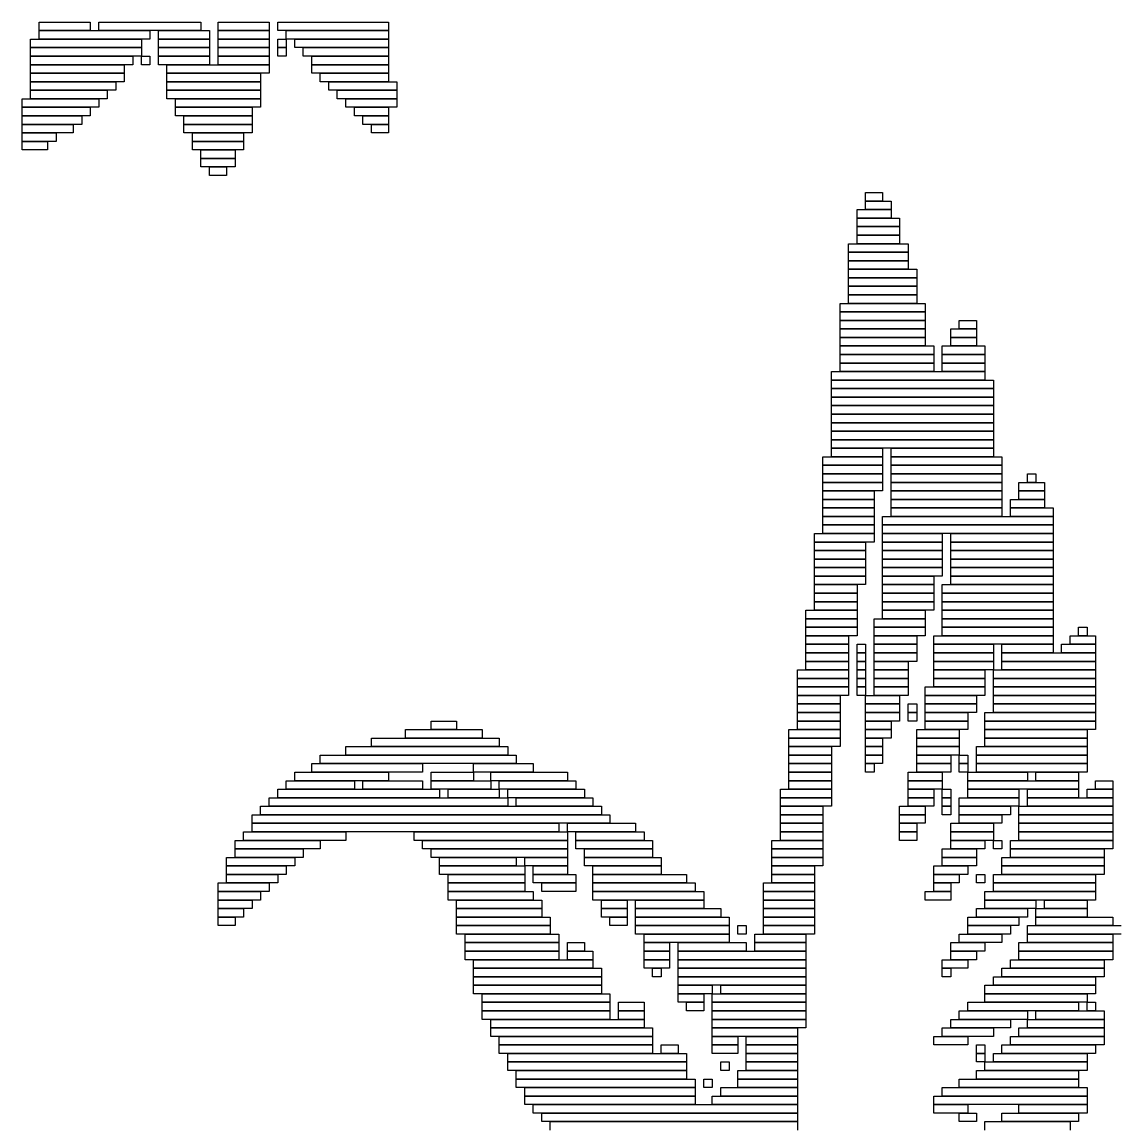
# Model space of a CAD drawing. Extents: x 398 to 627, y 422 to 622.
# Drawn here: x 398 to 526.5, y 492.5 to 622 of the extents above; entities that cross this region are included whole.
import ezdxf

# ---------------------------------------------------------------- set-up
doc = ezdxf.new("R2010")
doc.units = 0

msp = doc.modelspace()

# ---------------------------------------------------------------- linework, layer by layer
for p, q in [((400, 622), (406, 622)), ((400, 621), (400, 622)), ((406, 622), (406, 621)), ((407, 622), (419, 622)), ((407, 621), (407, 622)), ((419, 622), (419, 621)), ((421, 622), (427, 622)), ((421, 621), (421, 622)), ((427, 622), (427, 621)), ((428, 622), (441, 622)), ((428, 621), (428, 622)), ((441, 622), (441, 621)), ((406, 621), (400, 621)), ((400, 621), (413, 621)), ((400, 620), (400, 621)), ((419, 621), (407, 621)), ((413, 621), (413, 620)), ((414, 621), (420, 621)), ((414, 620), (414, 621)), ((420, 621), (420, 620)), ((427, 621), (421, 621)), ((421, 621), (427, 621)), ((421, 620), (421, 621)), ((427, 621), (427, 620)), ((441, 621), (428, 621)), ((429, 621), (441, 621)), ((429, 620), (429, 621)), ((441, 621), (441, 620)), ((399, 620), (412, 620)), ((399, 619), (399, 620)), ((413, 620), (400, 620)), ((412, 620), (412, 619)), ((420, 620), (414, 620)), ((414, 620), (420, 620)), ((414, 619), (414, 620)), ((420, 620), (420, 619)), ((427, 620), (421, 620)), ((421, 620), (427, 620)), ((421, 619), (421, 620)), ((427, 620), (427, 619)), ((428, 620), (429, 620)), ((428, 619), (428, 620)), ((441, 620), (429, 620)), ((429, 620), (429, 619)), ((430, 620), (441, 620)), ((430, 619), (430, 620)), ((441, 620), (441, 619)), ((412, 619), (399, 619)), ((399, 619), (412, 619)), ((399, 618), (399, 619)), ((412, 618), (399, 618)), ((399, 618), (411, 618)), ((399, 617), (399, 618)), ((411, 618), (411, 617)), ((412, 619), (412, 618)), ((412, 618), (413, 618)), ((412, 617), (412, 618)), ((413, 618), (413, 617)), ((420, 619), (414, 619)), ((414, 619), (420, 619)), ((414, 618), (414, 619)), ((420, 618), (414, 618)), ((414, 618), (420, 618)), ((414, 617), (414, 618)), ((420, 619), (420, 618)), ((420, 618), (420, 617)), ((427, 619), (421, 619)), ((421, 619), (427, 619)), ((421, 618), (421, 619)), ((427, 618), (421, 618)), ((421, 618), (427, 618)), ((421, 617), (421, 618)), ((427, 619), (427, 618)), ((427, 618), (427, 617)), ((429, 619), (428, 619)), ((428, 619), (429, 619)), ((428, 618), (428, 619)), ((429, 618), (428, 618)), ((429, 619), (429, 618)), ((441, 619), (430, 619)), ((431, 619), (441, 619)), ((431, 618), (431, 619)), ((441, 618), (431, 618)), ((432, 618), (441, 618)), ((432, 617), (432, 618)), ((441, 619), (441, 618)), ((441, 618), (441, 617)), ((411, 617), (399, 617)), ((399, 617), (410, 617)), ((399, 616), (399, 617)), ((410, 617), (410, 616)), ((413, 617), (412, 617)), ((420, 617), (414, 617)), ((415, 617), (427, 617)), ((415, 616), (415, 617)), ((427, 617), (421, 617)), ((427, 617), (427, 616)), ((441, 617), (432, 617)), ((432, 617), (441, 617)), ((432, 616), (432, 617)), ((441, 617), (441, 616)), ((410, 616), (399, 616)), ((399, 616), (410, 616)), ((399, 615), (399, 616)), ((410, 616), (410, 615)), ((427, 616), (415, 616)), ((415, 616), (426, 616)), ((415, 615), (415, 616)), ((426, 616), (426, 615)), ((441, 616), (432, 616)), ((433, 616), (441, 616)), ((433, 615), (433, 616)), ((441, 616), (441, 615)), ((410, 615), (399, 615)), ((399, 615), (409, 615)), ((399, 614), (399, 615)), ((409, 614), (399, 614)), ((399, 614), (408, 614)), ((399, 613), (399, 614)), ((408, 614), (408, 613)), ((409, 615), (409, 614)), ((426, 615), (415, 615)), ((415, 615), (426, 615)), ((415, 614), (415, 615)), ((426, 614), (415, 614)), ((415, 614), (426, 614)), ((415, 613), (415, 614)), ((426, 615), (426, 614)), ((426, 614), (426, 613)), ((441, 615), (433, 615)), ((434, 615), (442, 615)), ((434, 614), (434, 615)), ((442, 614), (434, 614)), ((435, 614), (442, 614)), ((435, 613), (435, 614)), ((442, 615), (442, 614)), ((442, 614), (442, 613)), ((398, 613), (407, 613)), ((398, 612), (398, 613)), ((408, 613), (399, 613)), ((407, 613), (407, 612)), ((426, 613), (415, 613)), ((416, 613), (426, 613)), ((416, 612), (416, 613)), ((426, 613), (426, 612)), ((442, 613), (435, 613)), ((436, 613), (442, 613)), ((436, 612), (436, 613)), ((442, 613), (442, 612)), ((407, 612), (398, 612)), ((398, 612), (406, 612)), ((398, 611), (398, 612)), ((406, 612), (406, 611)), ((426, 612), (416, 612)), ((416, 612), (425, 612)), ((416, 611), (416, 612)), ((425, 612), (425, 611)), ((442, 612), (436, 612)), ((437, 612), (441, 612)), ((437, 611), (437, 612)), ((441, 612), (441, 611)), ((406, 611), (398, 611)), ((398, 611), (405, 611)), ((398, 610), (398, 611)), ((405, 610), (398, 610)), ((398, 610), (404, 610)), ((398, 609), (398, 610)), ((404, 610), (404, 609)), ((405, 611), (405, 610)), ((425, 611), (416, 611)), ((417, 611), (425, 611)), ((417, 610), (417, 611)), ((425, 610), (417, 610)), ((417, 610), (425, 610)), ((417, 609), (417, 610)), ((425, 611), (425, 610)), ((425, 610), (425, 609)), ((441, 611), (437, 611)), ((438, 611), (441, 611)), ((438, 610), (438, 611)), ((441, 610), (438, 610)), ((439, 610), (441, 610)), ((439, 609), (439, 610)), ((441, 611), (441, 610)), ((441, 610), (441, 609)), ((404, 609), (398, 609)), ((398, 609), (402, 609)), ((398, 608), (398, 609)), ((402, 609), (402, 608)), ((425, 609), (417, 609)), ((418, 609), (424, 609)), ((418, 608), (418, 609)), ((424, 609), (424, 608)), ((441, 609), (439, 609)), ((402, 608), (398, 608)), ((398, 608), (401, 608)), ((398, 607), (398, 608)), ((401, 608), (401, 607)), ((424, 608), (418, 608)), ((418, 608), (424, 608)), ((418, 607), (418, 608)), ((424, 608), (424, 607)), ((401, 607), (398, 607)), ((424, 607), (418, 607)), ((419, 607), (423, 607)), ((419, 606), (419, 607)), ((423, 607), (423, 606)), ((423, 606), (419, 606)), ((419, 606), (423, 606)), ((419, 605), (419, 606)), ((423, 605), (419, 605)), ((420, 605), (422, 605)), ((420, 604), (420, 605)), ((422, 605), (422, 604)), ((423, 606), (423, 605)), ((422, 604), (420, 604)), ((497, 602), (499, 602)), ((497, 601), (497, 602)), ((499, 601), (497, 601)), ((497, 601), (500, 601)), ((497, 600), (497, 601)), ((499, 602), (499, 601)), ((500, 601), (500, 600)), ((496, 600), (500, 600)), ((496, 599), (496, 600)), ((500, 600), (497, 600)), ((500, 600), (500, 599)), ((500, 599), (496, 599)), ((496, 599), (501, 599)), ((496, 598), (496, 599)), ((501, 599), (501, 598)), ((501, 598), (496, 598)), ((496, 598), (501, 598)), ((496, 597), (496, 598)), ((501, 597), (496, 597)), ((496, 597), (501, 597)), ((496, 596), (496, 597)), ((501, 598), (501, 597)), ((501, 597), (501, 596)), ((495, 596), (502, 596)), ((495, 595), (495, 596)), ((501, 596), (496, 596)), ((502, 596), (502, 595)), ((502, 595), (495, 595)), ((495, 595), (502, 595)), ((495, 594), (495, 595)), ((502, 595), (502, 594)), ((502, 594), (495, 594)), ((495, 594), (502, 594)), ((495, 593), (495, 594)), ((502, 594), (502, 593)), ((502, 593), (495, 593)), ((495, 593), (503, 593)), ((495, 592), (495, 593)), ((503, 592), (495, 592)), ((495, 592), (503, 592)), ((495, 591), (495, 592)), ((503, 593), (503, 592)), ((503, 592), (503, 591)), ((503, 591), (495, 591)), ((495, 591), (503, 591)), ((495, 590), (495, 591)), ((503, 591), (503, 590)), ((503, 590), (495, 590)), ((495, 590), (503, 590)), ((495, 589), (495, 590)), ((503, 590), (503, 589)), ((494, 589), (504, 589)), ((494, 588), (494, 589)), ((504, 588), (494, 588)), ((494, 588), (504, 588)), ((494, 587), (494, 588)), ((503, 589), (495, 589)), ((504, 589), (504, 588)), ((504, 588), (504, 587)), ((504, 587), (494, 587)), ((494, 587), (504, 587)), ((494, 586), (494, 587)), ((504, 587), (504, 586)), ((508, 587), (510, 587)), ((508, 586), (508, 587)), ((510, 587), (510, 586)), ((504, 586), (494, 586)), ((494, 586), (504, 586)), ((494, 585), (494, 586)), ((504, 586), (504, 585)), ((507, 586), (510, 586)), ((507, 585), (507, 586)), ((510, 586), (508, 586)), ((510, 586), (510, 585)), ((504, 585), (494, 585)), ((494, 585), (504, 585)), ((494, 584), (494, 585)), ((504, 585), (504, 584)), ((510, 585), (507, 585)), ((507, 585), (510, 585)), ((507, 584), (507, 585)), ((510, 585), (510, 584)), ((504, 584), (494, 584)), ((494, 584), (505, 584)), ((494, 583), (494, 584)), ((505, 583), (494, 583)), ((494, 583), (505, 583)), ((494, 582), (494, 583)), ((505, 584), (505, 583)), ((505, 583), (505, 582)), ((506, 584), (511, 584)), ((506, 583), (506, 584)), ((511, 583), (506, 583)), ((506, 583), (511, 583)), ((506, 582), (506, 583)), ((510, 584), (507, 584)), ((511, 584), (511, 583)), ((511, 583), (511, 582)), ((505, 582), (494, 582)), ((494, 582), (505, 582)), ((494, 581), (494, 582)), ((505, 582), (505, 581)), ((511, 582), (506, 582)), ((506, 582), (511, 582)), ((506, 581), (506, 582)), ((511, 582), (511, 581)), ((493, 581), (511, 581)), ((493, 580), (493, 581)), ((505, 581), (494, 581)), ((511, 581), (506, 581)), ((511, 581), (511, 580)), ((511, 580), (493, 580)), ((493, 580), (512, 580)), ((493, 579), (493, 580)), ((512, 579), (493, 579)), ((493, 579), (512, 579)), ((493, 578), (493, 579)), ((512, 580), (512, 579)), ((512, 579), (512, 578)), ((512, 578), (493, 578)), ((493, 578), (512, 578)), ((493, 577), (493, 578)), ((512, 578), (512, 577)), ((512, 577), (493, 577)), ((493, 577), (512, 577)), ((493, 576), (493, 577)), ((512, 577), (512, 576)), ((512, 576), (493, 576)), ((493, 576), (512, 576)), ((493, 575), (493, 576)), ((512, 575), (493, 575)), ((493, 575), (512, 575)), ((493, 574), (493, 575)), ((512, 576), (512, 575)), ((512, 575), (512, 574)), ((512, 574), (493, 574)), ((493, 574), (512, 574)), ((493, 573), (493, 574)), ((512, 574), (512, 573)), ((512, 573), (493, 573)), ((493, 573), (512, 573)), ((493, 572), (493, 573)), ((512, 573), (512, 572)), ((512, 572), (493, 572)), ((493, 572), (499, 572)), ((493, 571), (493, 572)), ((499, 572), (499, 571)), ((500, 572), (512, 572)), ((500, 571), (500, 572)), ((512, 572), (512, 571)), ((492, 571), (499, 571)), ((492, 570), (492, 571)), ((499, 570), (492, 570)), ((492, 570), (499, 570)), ((492, 569), (492, 570)), ((499, 571), (493, 571)), ((499, 571), (499, 570)), ((499, 570), (499, 569)), ((512, 571), (500, 571)), ((500, 571), (513, 571)), ((500, 570), (500, 571)), ((513, 570), (500, 570)), ((500, 570), (513, 570)), ((500, 569), (500, 570)), ((513, 571), (513, 570)), ((513, 570), (513, 569)), ((499, 569), (492, 569)), ((492, 569), (499, 569)), ((492, 568), (492, 569)), ((499, 569), (499, 568)), ((513, 569), (500, 569)), ((500, 569), (513, 569)), ((500, 568), (500, 569)), ((513, 569), (513, 568)), ((516, 569), (517, 569)), ((516, 568), (516, 569)), ((517, 569), (517, 568)), ((499, 568), (492, 568)), ((492, 568), (499, 568)), ((492, 567), (492, 568)), ((499, 568), (499, 567)), ((513, 568), (500, 568)), ((500, 568), (513, 568)), ((500, 567), (500, 568)), ((513, 568), (513, 567)), ((515, 568), (518, 568)), ((515, 567), (515, 568)), ((517, 568), (516, 568)), ((518, 568), (518, 567)), ((499, 567), (492, 567)), ((492, 567), (498, 567)), ((492, 566), (492, 567)), ((498, 566), (492, 566)), ((492, 566), (498, 566)), ((492, 565), (492, 566)), ((498, 567), (498, 566)), ((498, 566), (498, 565)), ((513, 567), (500, 567)), ((500, 567), (513, 567)), ((500, 566), (500, 567)), ((513, 566), (500, 566)), ((500, 566), (513, 566)), ((500, 565), (500, 566)), ((513, 567), (513, 566)), ((513, 566), (513, 565)), ((514, 566), (518, 566)), ((514, 565), (514, 566)), ((518, 567), (515, 567)), ((515, 567), (518, 567)), ((515, 566), (515, 567)), ((518, 566), (515, 566)), ((518, 567), (518, 566)), ((518, 566), (518, 565)), ((498, 565), (492, 565)), ((492, 565), (498, 565)), ((492, 564), (492, 565)), ((498, 565), (498, 564)), ((513, 565), (500, 565)), ((500, 565), (513, 565)), ((500, 564), (500, 565)), ((513, 565), (513, 564)), ((518, 565), (514, 565)), ((514, 565), (519, 565)), ((514, 564), (514, 565)), ((519, 565), (519, 564)), ((498, 564), (492, 564)), ((492, 564), (498, 564)), ((492, 563), (492, 564)), ((498, 564), (498, 563)), ((499, 564), (519, 564)), ((499, 563), (499, 564)), ((513, 564), (500, 564)), ((519, 564), (514, 564)), ((519, 564), (519, 563)), ((498, 563), (492, 563)), ((492, 563), (498, 563)), ((492, 562), (492, 563)), ((498, 563), (498, 562)), ((519, 563), (499, 563)), ((499, 563), (519, 563)), ((499, 562), (499, 563)), ((519, 563), (519, 562)), ((491, 562), (498, 562)), ((491, 561), (491, 562)), ((498, 561), (491, 561)), ((491, 561), (497, 561)), ((491, 560), (491, 561)), ((498, 562), (492, 562)), ((497, 561), (497, 560)), ((498, 562), (498, 561)), ((519, 562), (499, 562)), ((499, 562), (506, 562)), ((499, 561), (499, 562)), ((506, 561), (499, 561)), ((499, 561), (506, 561)), ((499, 560), (499, 561)), ((506, 562), (506, 561)), ((506, 561), (506, 560)), ((507, 562), (519, 562)), ((507, 561), (507, 562)), ((519, 561), (507, 561)), ((507, 561), (519, 561)), ((507, 560), (507, 561)), ((519, 562), (519, 561)), ((519, 561), (519, 560)), ((497, 560), (491, 560)), ((491, 560), (497, 560)), ((491, 559), (491, 560)), ((497, 560), (497, 559)), ((506, 560), (499, 560)), ((499, 560), (506, 560)), ((499, 559), (499, 560)), ((506, 560), (506, 559)), ((519, 560), (507, 560)), ((507, 560), (519, 560)), ((507, 559), (507, 560)), ((519, 560), (519, 559)), ((497, 559), (491, 559)), ((491, 559), (497, 559)), ((491, 558), (491, 559)), ((497, 559), (497, 558)), ((506, 559), (499, 559)), ((499, 559), (506, 559)), ((499, 558), (499, 559)), ((506, 559), (506, 558)), ((519, 559), (507, 559)), ((507, 559), (519, 559)), ((507, 558), (507, 559)), ((519, 559), (519, 558)), ((497, 558), (491, 558)), ((491, 558), (497, 558)), ((491, 557), (491, 558)), ((497, 557), (491, 557)), ((491, 557), (497, 557)), ((491, 556), (491, 557)), ((497, 558), (497, 557)), ((497, 557), (497, 556)), ((506, 558), (499, 558)), ((499, 558), (506, 558)), ((499, 557), (499, 558)), ((506, 557), (499, 557)), ((499, 557), (505, 557)), ((499, 556), (499, 557)), ((505, 557), (505, 556)), ((506, 558), (506, 557)), ((519, 558), (507, 558)), ((507, 558), (519, 558)), ((507, 557), (507, 558)), ((519, 557), (507, 557)), ((507, 557), (519, 557)), ((507, 556), (507, 557)), ((519, 558), (519, 557)), ((519, 557), (519, 556)), ((497, 556), (491, 556)), ((491, 556), (496, 556)), ((491, 555), (491, 556)), ((496, 556), (496, 555)), ((505, 556), (499, 556)), ((499, 556), (505, 556)), ((499, 555), (499, 556)), ((505, 556), (505, 555)), ((506, 556), (519, 556)), ((506, 555), (506, 556)), ((519, 556), (507, 556)), ((519, 556), (519, 555)), ((496, 555), (491, 555)), ((491, 555), (496, 555)), ((491, 554), (491, 555)), ((496, 555), (496, 554)), ((505, 555), (499, 555)), ((499, 555), (505, 555)), ((499, 554), (499, 555)), ((505, 555), (505, 554)), ((519, 555), (506, 555)), ((506, 555), (519, 555)), ((506, 554), (506, 555)), ((519, 555), (519, 554)), ((490, 553), (496, 553)), ((490, 552), (490, 553)), ((496, 554), (491, 554)), ((491, 554), (496, 554)), ((491, 553), (491, 554)), ((496, 553), (491, 553)), ((496, 554), (496, 553)), ((496, 553), (496, 552)), ((505, 554), (499, 554)), ((499, 554), (505, 554)), ((499, 553), (499, 554)), ((505, 553), (499, 553)), ((499, 553), (504, 553)), ((499, 552), (499, 553)), ((504, 553), (504, 552)), ((505, 554), (505, 553)), ((519, 554), (506, 554)), ((506, 554), (519, 554)), ((506, 553), (506, 554)), ((519, 553), (506, 553)), ((506, 553), (519, 553)), ((506, 552), (506, 553)), ((519, 554), (519, 553)), ((519, 553), (519, 552)), ((496, 552), (490, 552)), ((490, 552), (496, 552)), ((490, 551), (490, 552)), ((496, 552), (496, 551)), ((498, 552), (504, 552)), ((498, 551), (498, 552)), ((504, 552), (499, 552)), ((504, 552), (504, 551)), ((519, 552), (506, 552)), ((506, 552), (519, 552)), ((506, 551), (506, 552)), ((519, 552), (519, 551)), ((496, 551), (490, 551)), ((490, 551), (496, 551)), ((490, 550), (490, 551)), ((496, 551), (496, 550)), ((504, 551), (498, 551)), ((498, 551), (504, 551)), ((498, 550), (498, 551)), ((504, 551), (504, 550)), ((519, 551), (506, 551)), ((506, 551), (519, 551)), ((506, 550), (506, 551)), ((519, 551), (519, 550)), ((522, 551), (523, 551)), ((522, 550), (522, 551)), ((523, 551), (523, 550)), ((496, 550), (490, 550)), ((490, 550), (495, 550)), ((490, 549), (490, 550)), ((495, 550), (495, 549)), ((504, 550), (498, 550)), ((498, 550), (503, 550)), ((498, 549), (498, 550)), ((503, 550), (503, 549)), ((505, 550), (519, 550)), ((505, 549), (505, 550)), ((519, 550), (506, 550)), ((519, 550), (519, 549)), ((521, 550), (524, 550)), ((521, 549), (521, 550)), ((523, 550), (522, 550)), ((524, 550), (524, 549)), ((495, 549), (490, 549)), ((490, 549), (495, 549)), ((490, 548), (490, 549)), ((495, 548), (490, 548)), ((490, 548), (495, 548)), ((490, 547), (490, 548)), ((495, 549), (495, 548)), ((495, 548), (495, 547)), ((496, 549), (497, 549)), ((496, 548), (496, 549)), ((497, 548), (496, 548)), ((496, 548), (497, 548)), ((496, 547), (496, 548)), ((497, 549), (497, 548)), ((497, 548), (497, 547)), ((503, 549), (498, 549)), ((498, 549), (503, 549)), ((498, 548), (498, 549)), ((503, 548), (498, 548)), ((498, 548), (503, 548)), ((498, 547), (498, 548)), ((503, 549), (503, 548)), ((503, 548), (503, 547)), ((519, 549), (505, 549)), ((505, 549), (512, 549)), ((505, 548), (505, 549)), ((512, 548), (505, 548)), ((505, 548), (512, 548)), ((505, 547), (505, 548)), ((512, 549), (512, 548)), ((512, 548), (512, 547)), ((513, 549), (519, 549)), ((513, 548), (513, 549)), ((519, 548), (513, 548)), ((513, 548), (524, 548)), ((513, 547), (513, 548)), ((519, 549), (519, 548)), ((520, 549), (524, 549)), ((520, 548), (520, 549)), ((524, 548), (520, 548)), ((524, 549), (521, 549)), ((524, 549), (524, 548)), ((524, 548), (524, 547)), ((495, 547), (490, 547)), ((490, 547), (495, 547)), ((490, 546), (490, 547)), ((495, 547), (495, 546)), ((497, 547), (496, 547)), ((496, 547), (497, 547)), ((496, 546), (496, 547)), ((497, 547), (497, 546)), ((503, 547), (498, 547)), ((498, 547), (502, 547)), ((498, 546), (498, 547)), ((502, 547), (502, 546)), ((512, 547), (505, 547)), ((505, 547), (512, 547)), ((505, 546), (505, 547)), ((512, 547), (512, 546)), ((524, 547), (513, 547)), ((513, 547), (524, 547)), ((513, 546), (513, 547)), ((524, 547), (524, 546)), ((489, 546), (495, 546)), ((489, 545), (489, 546)), ((495, 546), (490, 546)), ((495, 546), (495, 545)), ((497, 546), (496, 546)), ((496, 546), (497, 546)), ((496, 545), (496, 546)), ((497, 546), (497, 545)), ((502, 546), (498, 546)), ((498, 546), (502, 546)), ((498, 545), (498, 546)), ((502, 546), (502, 545)), ((512, 546), (505, 546)), ((505, 546), (511, 546)), ((505, 545), (505, 546)), ((511, 546), (511, 545)), ((512, 546), (524, 546)), ((512, 545), (512, 546)), ((524, 546), (513, 546)), ((524, 546), (524, 545)), ((495, 545), (489, 545)), ((489, 545), (495, 545)), ((489, 544), (489, 545)), ((495, 544), (489, 544)), ((489, 544), (495, 544)), ((489, 543), (489, 544)), ((495, 545), (495, 544)), ((495, 544), (495, 543)), ((497, 545), (496, 545)), ((496, 545), (497, 545)), ((496, 544), (496, 545)), ((497, 544), (496, 544)), ((496, 544), (497, 544)), ((496, 543), (496, 544)), ((497, 545), (497, 544)), ((497, 544), (497, 543)), ((502, 545), (498, 545)), ((498, 545), (502, 545)), ((498, 544), (498, 545)), ((502, 544), (498, 544)), ((498, 544), (502, 544)), ((498, 543), (498, 544)), ((502, 545), (502, 544)), ((502, 544), (502, 543)), ((504, 544), (511, 544)), ((504, 543), (504, 544)), ((511, 545), (505, 545)), ((505, 545), (511, 545)), ((505, 544), (505, 545)), ((511, 544), (505, 544)), ((511, 545), (511, 544)), ((511, 544), (511, 543)), ((524, 545), (512, 545)), ((512, 545), (524, 545)), ((512, 544), (512, 545)), ((524, 544), (512, 544)), ((512, 544), (524, 544)), ((512, 543), (512, 544)), ((524, 545), (524, 544)), ((524, 544), (524, 543)), ((495, 543), (489, 543)), ((489, 543), (494, 543)), ((489, 542), (489, 543)), ((494, 543), (494, 542)), ((497, 543), (496, 543)), ((497, 543), (501, 543)), ((497, 542), (497, 543)), ((502, 543), (498, 543)), ((501, 543), (501, 542)), ((511, 543), (504, 543)), ((504, 543), (510, 543)), ((504, 542), (504, 543)), ((510, 543), (510, 542)), ((524, 543), (512, 543)), ((512, 543), (524, 543)), ((512, 542), (512, 543)), ((524, 543), (524, 542)), ((494, 542), (489, 542)), ((489, 542), (494, 542)), ((489, 541), (489, 542)), ((494, 542), (494, 541)), ((501, 542), (497, 542)), ((497, 542), (501, 542)), ((497, 541), (497, 542)), ((501, 542), (501, 541)), ((502, 542), (503, 542)), ((502, 541), (502, 542)), ((503, 542), (503, 541)), ((510, 542), (504, 542)), ((504, 542), (510, 542)), ((504, 541), (504, 542)), ((510, 542), (510, 541)), ((524, 542), (512, 542)), ((512, 542), (524, 542)), ((512, 541), (512, 542)), ((524, 542), (524, 541)), ((494, 541), (489, 541)), ((489, 541), (494, 541)), ((489, 540), (489, 541)), ((494, 541), (494, 540)), ((501, 541), (497, 541)), ((497, 541), (501, 541)), ((497, 540), (497, 541)), ((501, 541), (501, 540)), ((503, 541), (502, 541)), ((502, 541), (503, 541)), ((502, 540), (502, 541)), ((503, 541), (503, 540)), ((510, 541), (504, 541)), ((504, 541), (509, 541)), ((504, 540), (504, 541)), ((509, 541), (509, 540)), ((511, 541), (524, 541)), ((511, 540), (511, 541)), ((524, 541), (512, 541)), ((524, 541), (524, 540)), ((443, 539), (452, 539)), ((443, 538), (443, 539)), ((446, 540), (449, 540)), ((446, 539), (446, 540)), ((449, 539), (446, 539)), ((449, 540), (449, 539)), ((452, 539), (452, 538)), ((488, 539), (494, 539)), ((488, 538), (488, 539)), ((494, 540), (489, 540)), ((489, 540), (494, 540)), ((489, 539), (489, 540)), ((494, 539), (489, 539)), ((494, 540), (494, 539)), ((494, 539), (494, 538)), ((501, 540), (497, 540)), ((497, 540), (500, 540)), ((497, 539), (497, 540)), ((500, 539), (497, 539)), ((497, 539), (500, 539)), ((497, 538), (497, 539)), ((500, 540), (500, 539)), ((500, 539), (500, 538)), ((503, 540), (502, 540)), ((503, 539), (508, 539)), ((503, 538), (503, 539)), ((509, 540), (504, 540)), ((504, 540), (509, 540)), ((504, 539), (504, 540)), ((509, 539), (504, 539)), ((508, 539), (508, 538)), ((509, 540), (509, 539)), ((524, 540), (511, 540)), ((511, 540), (524, 540)), ((511, 539), (511, 540)), ((524, 539), (511, 539)), ((511, 539), (523, 539)), ((511, 538), (511, 539)), ((523, 539), (523, 538)), ((524, 540), (524, 539)), ((439, 538), (454, 538)), ((439, 537), (439, 538)), ((452, 538), (443, 538)), ((454, 538), (454, 537)), ((494, 538), (488, 538)), ((488, 538), (494, 538)), ((488, 537), (488, 538)), ((494, 538), (494, 537)), ((500, 538), (497, 538)), ((497, 538), (499, 538)), ((497, 537), (497, 538)), ((499, 538), (499, 537)), ((508, 538), (503, 538)), ((503, 538), (508, 538)), ((503, 537), (503, 538)), ((508, 538), (508, 537)), ((523, 538), (511, 538)), ((511, 538), (523, 538)), ((511, 537), (511, 538)), ((523, 538), (523, 537)), ((436, 537), (455, 537)), ((436, 536), (436, 537)), ((454, 537), (439, 537)), ((455, 537), (455, 536)), ((494, 537), (488, 537)), ((488, 537), (493, 537)), ((488, 536), (488, 537)), ((493, 537), (493, 536)), ((499, 537), (497, 537)), ((497, 537), (499, 537)), ((497, 536), (497, 537)), ((499, 537), (499, 536)), ((508, 537), (503, 537)), ((503, 537), (508, 537)), ((503, 536), (503, 537)), ((508, 537), (508, 536)), ((510, 537), (523, 537)), ((510, 536), (510, 537)), ((523, 537), (511, 537)), ((523, 537), (523, 536)), ((432, 535), (445, 535)), ((432, 534), (432, 535)), ((433, 536), (456, 536)), ((433, 535), (433, 536)), ((456, 535), (433, 535)), ((455, 536), (436, 536)), ((445, 535), (445, 534)), ((451, 535), (458, 535)), ((451, 534), (451, 535)), ((456, 536), (456, 535)), ((458, 535), (458, 534)), ((493, 536), (488, 536)), ((488, 536), (493, 536)), ((488, 535), (488, 536)), ((493, 535), (488, 535)), ((488, 535), (493, 535)), ((488, 534), (488, 535)), ((493, 536), (493, 535)), ((493, 535), (493, 534)), ((499, 536), (497, 536)), ((497, 536), (499, 536)), ((497, 535), (497, 536)), ((499, 535), (497, 535)), ((497, 535), (498, 535)), ((497, 534), (497, 535)), ((498, 535), (498, 534)), ((499, 536), (499, 535)), ((508, 536), (503, 536)), ((503, 536), (507, 536)), ((503, 535), (503, 536)), ((507, 535), (503, 535)), ((503, 535), (507, 535)), ((503, 534), (503, 535)), ((507, 536), (507, 535)), ((507, 535), (507, 534)), ((508, 536), (509, 536)), ((508, 535), (508, 536)), ((509, 535), (508, 535)), ((508, 535), (509, 535)), ((508, 534), (508, 535)), ((509, 536), (509, 535)), ((509, 535), (509, 534)), ((523, 536), (510, 536)), ((510, 536), (523, 536)), ((510, 535), (510, 536)), ((523, 535), (510, 535)), ((510, 535), (523, 535)), ((510, 534), (510, 535)), ((523, 536), (523, 535)), ((523, 535), (523, 534)), ((430, 534), (441, 534)), ((430, 533), (430, 534)), ((445, 534), (432, 534)), ((441, 534), (441, 533)), ((446, 534), (451, 534)), ((446, 533), (446, 534)), ((458, 534), (451, 534)), ((451, 534), (451, 533)), ((453, 534), (462, 534)), ((453, 533), (453, 534)), ((462, 534), (462, 533)), ((493, 534), (488, 534)), ((488, 534), (493, 534)), ((488, 533), (488, 534)), ((493, 534), (493, 533)), ((498, 534), (497, 534)), ((502, 534), (506, 534)), ((502, 533), (502, 534)), ((507, 534), (503, 534)), ((506, 534), (506, 533)), ((509, 534), (508, 534)), ((509, 534), (516, 534)), ((509, 533), (509, 534)), ((523, 534), (510, 534)), ((516, 534), (516, 533)), ((517, 534), (522, 534)), ((517, 533), (517, 534)), ((522, 534), (522, 533)), ((429, 533), (437, 533)), ((429, 532), (429, 533)), ((441, 533), (430, 533)), ((437, 533), (437, 532)), ((438, 533), (445, 533)), ((438, 532), (438, 533)), ((445, 533), (445, 532)), ((451, 533), (446, 533)), ((446, 533), (453, 533)), ((446, 532), (446, 533)), ((462, 533), (453, 533)), ((453, 533), (453, 532)), ((454, 533), (463, 533)), ((454, 532), (454, 533)), ((463, 533), (463, 532)), ((493, 533), (488, 533)), ((488, 533), (493, 533)), ((488, 532), (488, 533)), ((493, 533), (493, 532)), ((506, 533), (502, 533)), ((502, 533), (506, 533)), ((502, 532), (502, 533)), ((506, 533), (506, 532)), ((516, 533), (509, 533)), ((509, 533), (522, 533)), ((509, 532), (509, 533)), ((522, 533), (517, 533)), ((522, 533), (522, 532)), ((524, 533), (526, 533)), ((524, 532), (524, 533)), ((526, 533), (526, 532)), ((427, 531), (455, 531)), ((427, 530), (427, 531)), ((428, 532), (447, 532)), ((428, 531), (428, 532)), ((447, 531), (428, 531)), ((437, 532), (429, 532)), ((445, 532), (438, 532)), ((453, 532), (446, 532)), ((447, 532), (447, 531)), ((448, 532), (454, 532)), ((448, 531), (448, 532)), ((454, 531), (448, 531)), ((463, 532), (454, 532)), ((454, 532), (454, 531)), ((455, 532), (464, 532)), ((455, 531), (455, 532)), ((464, 531), (455, 531)), ((455, 531), (455, 530)), ((456, 531), (465, 531)), ((456, 530), (456, 531)), ((464, 532), (464, 531)), ((465, 531), (465, 530)), ((487, 532), (493, 532)), ((487, 531), (487, 532)), ((493, 531), (487, 531)), ((487, 531), (493, 531)), ((487, 530), (487, 531)), ((493, 532), (488, 532)), ((493, 532), (493, 531)), ((493, 531), (493, 530)), ((506, 532), (502, 532)), ((502, 532), (505, 532)), ((502, 531), (502, 532)), ((505, 531), (502, 531)), ((502, 531), (505, 531)), ((502, 530), (502, 531)), ((505, 532), (505, 531)), ((505, 531), (505, 530)), ((506, 532), (507, 532)), ((506, 531), (506, 532)), ((507, 531), (506, 531)), ((506, 531), (507, 531)), ((506, 530), (506, 531)), ((507, 532), (507, 531)), ((507, 531), (507, 530)), ((508, 531), (515, 531)), ((508, 530), (508, 531)), ((522, 532), (509, 532)), ((509, 532), (515, 532)), ((509, 531), (509, 532)), ((515, 531), (509, 531)), ((515, 532), (515, 531)), ((515, 531), (515, 530)), ((516, 532), (522, 532)), ((516, 531), (516, 532)), ((522, 531), (516, 531)), ((516, 531), (526, 531)), ((516, 530), (516, 531)), ((522, 532), (522, 531)), ((523, 532), (526, 532)), ((523, 531), (523, 532)), ((526, 531), (523, 531)), ((526, 532), (524, 532)), ((526, 532), (526, 531)), ((526, 531), (526, 530)), ((426, 530), (466, 530)), ((426, 529), (426, 530)), ((455, 530), (427, 530)), ((465, 530), (456, 530)), ((466, 530), (466, 529)), ((493, 530), (487, 530)), ((487, 530), (492, 530)), ((487, 529), (487, 530)), ((492, 530), (492, 529)), ((501, 530), (504, 530)), ((501, 529), (501, 530)), ((505, 530), (502, 530)), ((504, 530), (504, 529)), ((507, 530), (506, 530)), ((506, 530), (507, 530)), ((506, 529), (506, 530)), ((507, 530), (507, 529)), ((515, 530), (508, 530)), ((508, 530), (514, 530)), ((508, 529), (508, 530)), ((514, 530), (514, 529)), ((515, 530), (526, 530)), ((515, 529), (515, 530)), ((526, 530), (516, 530)), ((526, 530), (526, 529)), ((425, 529), (467, 529)), ((425, 528), (425, 529)), ((466, 529), (426, 529)), ((467, 529), (467, 528)), ((492, 529), (487, 529)), ((487, 529), (492, 529)), ((487, 528), (487, 529)), ((492, 529), (492, 528)), ((504, 529), (501, 529)), ((501, 529), (504, 529)), ((501, 528), (501, 529)), ((504, 529), (504, 528)), ((507, 529), (506, 529)), ((514, 529), (508, 529)), ((508, 529), (513, 529)), ((508, 528), (508, 529)), ((513, 529), (513, 528)), ((526, 529), (515, 529)), ((515, 529), (526, 529)), ((515, 528), (515, 529)), ((526, 529), (526, 528)), ((467, 528), (425, 528)), ((425, 528), (461, 528)), ((425, 527), (425, 528)), ((461, 528), (461, 527)), ((462, 528), (470, 528)), ((462, 527), (462, 528)), ((470, 528), (470, 527)), ((492, 528), (487, 528)), ((487, 528), (492, 528)), ((487, 527), (487, 528)), ((492, 528), (492, 527)), ((504, 528), (501, 528)), ((501, 528), (503, 528)), ((501, 527), (501, 528)), ((503, 528), (503, 527)), ((507, 528), (512, 528)), ((507, 527), (507, 528)), ((513, 528), (508, 528)), ((512, 528), (512, 527)), ((526, 528), (515, 528)), ((515, 528), (526, 528)), ((515, 527), (515, 528)), ((526, 528), (526, 527)), ((423, 526), (433, 526)), ((423, 525), (423, 526)), ((424, 527), (436, 527)), ((424, 526), (424, 527)), ((436, 526), (424, 526)), ((461, 527), (425, 527)), ((433, 526), (433, 525)), ((436, 527), (436, 526)), ((444, 527), (462, 527)), ((444, 526), (444, 527)), ((462, 526), (444, 526)), ((445, 526), (462, 526)), ((445, 525), (445, 526)), ((470, 527), (462, 527)), ((462, 527), (462, 526)), ((462, 526), (462, 525)), ((463, 527), (471, 527)), ((463, 526), (463, 527)), ((471, 526), (463, 526)), ((463, 526), (472, 526)), ((463, 525), (463, 526)), ((471, 527), (471, 526)), ((472, 526), (472, 525)), ((486, 526), (492, 526)), ((486, 525), (486, 526)), ((492, 527), (487, 527)), ((487, 527), (492, 527)), ((487, 526), (487, 527)), ((492, 526), (487, 526)), ((492, 527), (492, 526)), ((492, 526), (492, 525)), ((503, 527), (501, 527)), ((501, 527), (503, 527)), ((501, 526), (501, 527)), ((503, 526), (501, 526)), ((503, 527), (503, 526)), ((512, 527), (507, 527)), ((507, 527), (512, 527)), ((507, 526), (507, 527)), ((512, 526), (507, 526)), ((507, 526), (511, 526)), ((507, 525), (507, 526)), ((511, 526), (511, 525)), ((512, 527), (512, 526)), ((512, 526), (513, 526)), ((512, 525), (512, 526)), ((513, 526), (513, 525)), ((514, 526), (526, 526)), ((514, 525), (514, 526)), ((526, 527), (515, 527)), ((515, 527), (526, 527)), ((515, 526), (515, 527)), ((526, 526), (515, 526)), ((526, 527), (526, 526)), ((526, 526), (526, 525)), ((433, 525), (423, 525)), ((423, 525), (431, 525)), ((423, 524), (423, 525)), ((431, 525), (431, 524)), ((462, 525), (445, 525)), ((446, 525), (462, 525)), ((446, 524), (446, 525)), ((462, 525), (462, 524)), ((472, 525), (463, 525)), ((464, 525), (472, 525)), ((464, 524), (464, 525)), ((472, 525), (472, 524)), ((492, 525), (486, 525)), ((486, 525), (492, 525)), ((486, 524), (486, 525)), ((492, 525), (492, 524)), ((506, 525), (510, 525)), ((506, 524), (506, 525)), ((511, 525), (507, 525)), ((510, 525), (510, 524)), ((513, 525), (512, 525)), ((526, 525), (514, 525)), ((514, 525), (525, 525)), ((514, 524), (514, 525)), ((525, 525), (525, 524)), ((422, 524), (430, 524)), ((422, 523), (422, 524)), ((431, 524), (423, 524)), ((430, 524), (430, 523)), ((462, 524), (446, 524)), ((447, 524), (456, 524)), ((447, 523), (447, 524)), ((456, 524), (456, 523)), ((457, 524), (462, 524)), ((457, 523), (457, 524)), ((462, 524), (462, 523)), ((472, 524), (464, 524)), ((464, 524), (473, 524)), ((464, 523), (464, 524)), ((473, 524), (473, 523)), ((492, 524), (486, 524)), ((486, 524), (492, 524)), ((486, 523), (486, 524)), ((492, 524), (492, 523)), ((510, 524), (506, 524)), ((506, 524), (510, 524)), ((506, 523), (506, 524)), ((510, 524), (510, 523)), ((513, 524), (525, 524)), ((513, 523), (513, 524)), ((525, 524), (514, 524)), ((525, 524), (525, 523)), ((430, 523), (422, 523)), ((422, 523), (429, 523)), ((422, 522), (422, 523)), ((429, 522), (422, 522)), ((422, 522), (428, 522)), ((422, 521), (422, 522)), ((428, 522), (428, 521)), ((429, 523), (429, 522)), ((456, 523), (447, 523)), ((447, 523), (457, 523)), ((447, 522), (447, 523)), ((457, 522), (447, 522)), ((448, 522), (457, 522)), ((448, 521), (448, 522)), ((462, 523), (457, 523)), ((457, 523), (457, 522)), ((457, 522), (457, 521)), ((458, 523), (462, 523)), ((458, 522), (458, 523)), ((462, 522), (458, 522)), ((458, 522), (463, 522)), ((458, 521), (458, 522)), ((462, 523), (462, 522)), ((463, 522), (463, 521)), ((473, 523), (464, 523)), ((465, 523), (473, 523)), ((465, 522), (465, 523)), ((473, 522), (465, 522)), ((465, 522), (476, 522)), ((465, 521), (465, 522)), ((473, 523), (473, 522)), ((476, 522), (476, 521)), ((492, 523), (486, 523)), ((486, 523), (491, 523)), ((486, 522), (486, 523)), ((491, 522), (486, 522)), ((486, 522), (491, 522)), ((486, 521), (486, 522)), ((491, 523), (491, 522)), ((491, 522), (491, 521)), ((505, 523), (509, 523)), ((505, 522), (505, 523)), ((509, 522), (505, 522)), ((505, 522), (508, 522)), ((505, 521), (505, 522)), ((510, 523), (506, 523)), ((508, 522), (508, 521)), ((509, 523), (509, 522)), ((510, 522), (511, 522)), ((510, 521), (510, 522)), ((511, 522), (511, 521)), ((512, 522), (524, 522)), ((512, 521), (512, 522)), ((525, 523), (513, 523)), ((513, 523), (525, 523)), ((513, 522), (513, 523)), ((525, 522), (513, 522)), ((524, 522), (524, 521)), ((525, 523), (525, 522)), ((421, 521), (427, 521)), ((421, 520), (421, 521)), ((428, 521), (422, 521)), ((427, 521), (427, 520)), ((457, 521), (448, 521)), ((448, 521), (457, 521)), ((448, 520), (448, 521)), ((457, 521), (457, 520)), ((463, 521), (458, 521)), ((459, 521), (463, 521)), ((459, 520), (459, 521)), ((463, 521), (463, 520)), ((476, 521), (465, 521)), ((465, 521), (477, 521)), ((465, 520), (465, 521)), ((477, 521), (477, 520)), ((485, 521), (491, 521)), ((485, 520), (485, 521)), ((491, 521), (486, 521)), ((491, 521), (491, 520)), ((508, 521), (505, 521)), ((505, 521), (507, 521)), ((505, 520), (505, 521)), ((507, 521), (507, 520)), ((511, 521), (510, 521)), ((524, 521), (512, 521)), ((512, 521), (524, 521)), ((512, 520), (512, 521)), ((524, 521), (524, 520)), ((427, 520), (421, 520)), ((421, 520), (426, 520)), ((421, 519), (421, 520)), ((426, 520), (426, 519)), ((457, 520), (448, 520)), ((448, 520), (458, 520)), ((448, 519), (448, 520)), ((458, 520), (458, 519)), ((463, 520), (459, 520)), ((477, 520), (465, 520)), ((465, 520), (478, 520)), ((465, 519), (465, 520)), ((478, 520), (478, 519)), ((491, 520), (485, 520)), ((485, 520), (491, 520)), ((485, 519), (485, 520)), ((491, 520), (491, 519)), ((504, 520), (507, 520)), ((504, 519), (504, 520)), ((507, 520), (505, 520)), ((507, 520), (507, 519)), ((511, 520), (524, 520)), ((511, 519), (511, 520)), ((524, 520), (512, 520)), ((524, 520), (524, 519)), ((426, 519), (421, 519)), ((421, 519), (425, 519)), ((421, 518), (421, 519)), ((425, 518), (421, 518)), ((421, 518), (424, 518)), ((421, 517), (421, 518)), ((424, 518), (424, 517)), ((425, 519), (425, 518)), ((458, 519), (448, 519)), ((449, 519), (459, 519)), ((449, 518), (449, 519)), ((459, 518), (449, 518)), ((449, 518), (459, 518)), ((449, 517), (449, 518)), ((459, 519), (459, 518)), ((459, 518), (459, 517)), ((478, 519), (465, 519)), ((466, 519), (469, 519)), ((466, 518), (466, 519)), ((469, 518), (466, 518)), ((466, 518), (469, 518)), ((466, 517), (466, 518)), ((469, 519), (469, 518)), ((469, 518), (469, 517)), ((470, 519), (478, 519)), ((470, 518), (470, 519)), ((478, 518), (470, 518)), ((470, 518), (480, 518)), ((470, 517), (470, 518)), ((478, 519), (478, 518)), ((480, 518), (480, 517)), ((491, 519), (485, 519)), ((485, 519), (491, 519)), ((485, 518), (485, 519)), ((491, 518), (485, 518)), ((485, 518), (491, 518)), ((485, 517), (485, 518)), ((491, 519), (491, 518)), ((491, 518), (491, 517)), ((507, 519), (504, 519)), ((510, 518), (516, 518)), ((510, 517), (510, 518)), ((524, 519), (511, 519)), ((511, 519), (517, 519)), ((511, 518), (511, 519)), ((517, 518), (511, 518)), ((516, 518), (516, 517)), ((517, 519), (517, 518)), ((517, 518), (523, 518)), ((517, 517), (517, 518)), ((518, 519), (523, 519)), ((518, 518), (518, 519)), ((523, 518), (518, 518)), ((523, 519), (523, 518)), ((523, 518), (523, 517)), ((424, 517), (421, 517)), ((421, 517), (423, 517)), ((421, 516), (421, 517)), ((423, 517), (423, 516)), ((459, 517), (449, 517)), ((449, 517), (460, 517)), ((449, 516), (449, 517)), ((460, 517), (460, 516)), ((469, 517), (466, 517)), ((467, 517), (469, 517)), ((467, 516), (467, 517)), ((469, 517), (469, 516)), ((480, 517), (470, 517)), ((470, 517), (481, 517)), ((470, 516), (470, 517)), ((481, 517), (481, 516)), ((491, 517), (485, 517)), ((485, 517), (491, 517)), ((485, 516), (485, 517)), ((491, 517), (491, 516)), ((509, 517), (515, 517)), ((509, 516), (509, 517)), ((516, 517), (510, 517)), ((515, 517), (515, 516)), ((523, 517), (517, 517)), ((517, 517), (526, 517)), ((517, 516), (517, 517)), ((526, 517), (526, 516)), ((423, 516), (421, 516)), ((460, 516), (449, 516)), ((449, 516), (460, 516)), ((449, 515), (449, 516)), ((460, 516), (460, 515)), ((469, 516), (467, 516)), ((481, 516), (470, 516)), ((470, 516), (481, 516)), ((470, 515), (470, 516)), ((481, 516), (481, 515)), ((482, 516), (483, 516)), ((482, 515), (482, 516)), ((483, 516), (483, 515)), ((491, 516), (485, 516)), ((485, 516), (491, 516)), ((485, 515), (485, 516)), ((491, 516), (491, 515)), ((515, 516), (509, 516)), ((509, 516), (514, 516)), ((509, 515), (509, 516)), ((514, 516), (514, 515)), ((516, 516), (527, 516)), ((516, 515), (516, 516)), ((526, 516), (517, 516)), ((460, 515), (449, 515)), ((450, 515), (461, 515)), ((450, 514), (450, 515)), ((461, 515), (461, 514)), ((481, 515), (470, 515)), ((471, 515), (481, 515)), ((471, 514), (471, 515)), ((481, 515), (481, 514)), ((483, 515), (482, 515)), ((484, 515), (490, 515)), ((484, 514), (484, 515)), ((491, 515), (485, 515)), ((490, 515), (490, 514)), ((508, 515), (513, 515)), ((508, 514), (508, 515)), ((514, 515), (509, 515)), ((513, 515), (513, 514)), ((527, 515), (516, 515)), ((516, 515), (526, 515)), ((516, 514), (516, 515)), ((526, 515), (526, 514)), ((461, 514), (450, 514)), ((450, 514), (461, 514)), ((450, 513), (450, 514)), ((461, 513), (450, 513)), ((450, 513), (461, 513)), ((450, 512), (450, 513)), ((461, 514), (461, 513)), ((461, 513), (461, 512)), ((462, 514), (464, 514)), ((462, 513), (462, 514)), ((464, 513), (462, 513)), ((462, 513), (465, 513)), ((462, 512), (462, 513)), ((464, 514), (464, 513)), ((465, 513), (465, 512)), ((481, 514), (471, 514)), ((471, 514), (474, 514)), ((471, 513), (471, 514)), ((474, 513), (471, 513)), ((471, 513), (474, 513)), ((471, 512), (471, 513)), ((474, 514), (474, 513)), ((474, 513), (474, 512)), ((475, 514), (483, 514)), ((475, 513), (475, 514)), ((483, 513), (475, 513)), ((475, 513), (490, 513)), ((475, 512), (475, 513)), ((483, 514), (483, 513)), ((490, 514), (484, 514)), ((484, 514), (490, 514)), ((484, 513), (484, 514)), ((490, 513), (484, 513)), ((490, 514), (490, 513)), ((490, 513), (490, 512)), ((507, 514), (511, 514)), ((507, 513), (507, 514)), ((511, 513), (507, 513)), ((507, 513), (510, 513)), ((507, 512), (507, 513)), ((513, 514), (508, 514)), ((510, 513), (510, 512)), ((511, 514), (511, 513)), ((515, 514), (526, 514)), ((515, 513), (515, 514)), ((526, 513), (515, 513)), ((515, 513), (526, 513)), ((515, 512), (515, 513)), ((526, 514), (516, 514)), ((526, 514), (526, 513)), ((526, 513), (526, 512)), ((461, 512), (450, 512)), ((451, 512), (465, 512)), ((451, 511), (451, 512)), ((465, 512), (462, 512)), ((465, 512), (465, 511)), ((474, 512), (471, 512)), ((471, 512), (474, 512)), ((471, 511), (471, 512)), ((474, 512), (474, 511)), ((490, 512), (475, 512)), ((475, 512), (490, 512)), ((475, 511), (475, 512)), ((490, 512), (490, 511)), ((506, 512), (509, 512)), ((506, 511), (506, 512)), ((510, 512), (507, 512)), ((509, 512), (509, 511)), ((514, 512), (525, 512)), ((514, 511), (514, 512)), ((526, 512), (515, 512)), ((525, 512), (525, 511)), ((465, 511), (451, 511)), ((451, 511), (466, 511)), ((451, 510), (451, 511)), ((466, 511), (466, 510)), ((474, 511), (471, 511)), ((472, 511), (473, 511)), ((472, 510), (472, 511)), ((473, 511), (473, 510)), ((490, 511), (475, 511)), ((475, 511), (490, 511)), ((475, 510), (475, 511)), ((490, 511), (490, 510)), ((509, 511), (506, 511)), ((506, 511), (507, 511)), ((506, 510), (506, 511)), ((507, 511), (507, 510)), ((513, 511), (525, 511)), ((513, 510), (513, 511)), ((525, 511), (514, 511)), ((525, 511), (525, 510)), ((466, 510), (451, 510)), ((451, 510), (466, 510)), ((451, 509), (451, 510)), ((466, 509), (451, 509)), ((451, 509), (466, 509)), ((451, 508), (451, 509)), ((466, 510), (466, 509)), ((466, 509), (466, 508)), ((473, 510), (472, 510)), ((490, 510), (475, 510)), ((475, 510), (490, 510)), ((475, 509), (475, 510)), ((490, 509), (475, 509)), ((475, 509), (479, 509)), ((475, 508), (475, 509)), ((479, 509), (479, 508)), ((480, 509), (490, 509)), ((480, 508), (480, 509)), ((490, 510), (490, 509)), ((490, 509), (490, 508)), ((507, 510), (506, 510)), ((511, 509), (524, 509)), ((511, 508), (511, 509)), ((512, 510), (524, 510)), ((512, 509), (512, 510)), ((524, 509), (512, 509)), ((525, 510), (513, 510)), ((524, 510), (524, 509)), ((524, 509), (524, 508)), ((466, 508), (451, 508)), ((452, 508), (467, 508)), ((452, 507), (452, 508)), ((467, 508), (467, 507)), ((479, 508), (475, 508)), ((475, 508), (478, 508)), ((475, 507), (475, 508)), ((478, 508), (478, 507)), ((479, 508), (490, 508)), ((479, 507), (479, 508)), ((490, 508), (480, 508)), ((490, 508), (490, 507)), ((524, 508), (511, 508)), ((511, 508), (523, 508)), ((511, 507), (511, 508)), ((523, 508), (523, 507)), ((467, 507), (452, 507)), ((452, 507), (467, 507)), ((452, 506), (452, 507)), ((467, 507), (467, 506)), ((468, 507), (471, 507)), ((468, 506), (468, 507)), ((471, 507), (471, 506)), ((478, 507), (475, 507)), ((476, 507), (478, 507)), ((476, 506), (476, 507)), ((478, 507), (478, 506)), ((490, 507), (479, 507)), ((479, 507), (490, 507)), ((479, 506), (479, 507)), ((490, 507), (490, 506)), ((509, 507), (522, 507)), ((509, 506), (509, 507)), ((523, 507), (511, 507)), ((522, 507), (522, 506)), ((523, 507), (524, 507)), ((523, 506), (523, 507)), ((524, 507), (524, 506)), ((467, 506), (452, 506)), ((452, 506), (467, 506)), ((452, 505), (452, 506)), ((467, 506), (467, 505)), ((471, 506), (468, 506)), ((468, 506), (471, 506)), ((468, 505), (468, 506)), ((471, 506), (471, 505)), ((478, 506), (476, 506)), ((490, 506), (479, 506)), ((479, 506), (490, 506)), ((479, 505), (479, 506)), ((490, 506), (490, 505)), ((508, 506), (516, 506)), ((508, 505), (508, 506)), ((522, 506), (509, 506)), ((516, 506), (516, 505)), ((517, 506), (525, 506)), ((517, 505), (517, 506)), ((524, 506), (523, 506)), ((525, 506), (525, 505)), ((467, 505), (452, 505)), ((453, 505), (471, 505)), ((453, 504), (453, 505)), ((471, 504), (453, 504)), ((453, 504), (472, 504)), ((453, 503), (453, 504)), ((471, 505), (468, 505)), ((471, 505), (471, 504)), ((472, 504), (472, 503)), ((490, 505), (479, 505)), ((479, 505), (490, 505)), ((479, 504), (479, 505)), ((490, 504), (479, 504)), ((479, 504), (489, 504)), ((479, 503), (479, 504)), ((489, 504), (489, 503)), ((490, 505), (490, 504)), ((506, 504), (512, 504)), ((506, 503), (506, 504)), ((507, 505), (514, 505)), ((507, 504), (507, 505)), ((514, 504), (507, 504)), ((516, 505), (508, 505)), ((512, 504), (512, 503)), ((514, 505), (514, 504)), ((515, 504), (525, 504)), ((515, 503), (515, 504)), ((516, 505), (525, 505)), ((516, 504), (516, 505)), ((525, 504), (516, 504)), ((525, 505), (517, 505)), ((525, 505), (525, 504)), ((525, 504), (525, 503)), ((472, 503), (453, 503)), ((454, 503), (472, 503)), ((454, 502), (454, 503)), ((472, 503), (472, 502)), ((489, 503), (479, 503)), ((479, 503), (482, 503)), ((479, 502), (479, 503)), ((482, 503), (482, 502)), ((483, 503), (489, 503)), ((483, 502), (483, 503)), ((489, 503), (489, 502)), ((505, 503), (509, 503)), ((505, 502), (505, 503)), ((512, 503), (506, 503)), ((509, 503), (509, 502)), ((514, 503), (525, 503)), ((514, 502), (514, 503)), ((525, 503), (515, 503)), ((525, 503), (525, 502)), ((472, 502), (454, 502)), ((454, 502), (472, 502)), ((454, 501), (454, 502)), ((472, 502), (472, 501)), ((473, 502), (475, 502)), ((473, 501), (473, 502)), ((475, 502), (475, 501)), ((482, 502), (479, 502)), ((479, 502), (482, 502)), ((479, 501), (479, 502)), ((482, 502), (482, 501)), ((489, 502), (483, 502)), ((483, 502), (489, 502)), ((483, 501), (483, 502)), ((489, 502), (489, 501)), ((509, 502), (505, 502)), ((510, 502), (511, 502)), ((510, 501), (510, 502)), ((511, 502), (511, 501)), ((513, 502), (524, 502)), ((513, 501), (513, 502)), ((525, 502), (514, 502)), ((524, 502), (524, 501)), ((472, 501), (454, 501)), ((455, 501), (476, 501)), ((455, 500), (455, 501)), ((476, 500), (455, 500)), ((455, 500), (476, 500)), ((455, 499), (455, 500)), ((475, 501), (473, 501)), ((476, 501), (476, 500)), ((476, 500), (476, 499)), ((482, 501), (479, 501)), ((480, 500), (481, 500)), ((480, 499), (480, 500)), ((481, 500), (481, 499)), ((489, 501), (483, 501)), ((483, 501), (489, 501)), ((483, 500), (483, 501)), ((489, 500), (483, 500)), ((483, 500), (489, 500)), ((483, 499), (483, 500)), ((489, 501), (489, 500)), ((489, 500), (489, 499)), ((511, 501), (510, 501)), ((510, 501), (511, 501)), ((510, 500), (510, 501)), ((511, 500), (510, 500)), ((511, 501), (511, 500)), ((511, 500), (523, 500)), ((511, 499), (511, 500)), ((512, 501), (523, 501)), ((512, 500), (512, 501)), ((523, 500), (512, 500)), ((524, 501), (513, 501)), ((523, 501), (523, 500)), ((523, 500), (523, 499)), ((476, 499), (455, 499)), ((456, 499), (476, 499)), ((456, 498), (456, 499)), ((476, 499), (476, 498)), ((481, 499), (480, 499)), ((482, 499), (489, 499)), ((482, 498), (482, 499)), ((489, 499), (483, 499)), ((489, 499), (489, 498)), ((510, 499), (522, 499)), ((510, 498), (510, 499)), ((523, 499), (511, 499)), ((522, 499), (522, 498)), ((476, 498), (456, 498)), ((456, 498), (477, 498)), ((456, 497), (456, 498)), ((477, 498), (477, 497)), ((478, 498), (479, 498)), ((478, 497), (478, 498)), ((479, 498), (479, 497)), ((489, 498), (482, 498)), ((482, 498), (489, 498)), ((482, 497), (482, 498)), ((489, 498), (489, 497)), ((508, 498), (522, 498)), ((508, 497), (508, 498)), ((522, 498), (510, 498)), ((522, 498), (522, 497)), ((477, 497), (456, 497)), ((457, 497), (477, 497)), ((457, 496), (457, 497)), ((477, 496), (457, 496)), ((457, 496), (477, 496)), ((457, 495), (457, 496)), ((477, 497), (477, 496)), ((477, 496), (477, 495)), ((479, 497), (478, 497)), ((479, 496), (489, 496)), ((479, 495), (479, 496)), ((480, 497), (489, 497)), ((480, 496), (480, 497)), ((489, 496), (480, 496)), ((489, 497), (482, 497)), ((489, 497), (489, 496)), ((489, 496), (489, 495)), ((505, 496), (523, 496)), ((505, 495), (505, 496)), ((506, 497), (523, 497)), ((506, 496), (506, 497)), ((523, 496), (506, 496)), ((522, 497), (508, 497)), ((523, 497), (523, 496)), ((523, 496), (523, 495)), ((477, 495), (457, 495)), ((458, 495), (489, 495)), ((458, 494), (458, 495)), ((489, 495), (479, 495)), ((489, 495), (489, 494)), ((523, 495), (505, 495)), ((505, 495), (509, 495)), ((505, 494), (505, 495)), ((509, 495), (509, 494)), ((515, 495), (523, 495)), ((515, 494), (515, 495)), ((523, 495), (523, 494)), ((489, 494), (458, 494)), ((459, 494), (489, 494)), ((459, 493), (459, 494)), ((489, 494), (489, 493)), ((509, 494), (505, 494)), ((508, 494), (510, 494)), ((508, 493), (508, 494)), ((510, 494), (510, 493)), ((513, 494), (522, 494)), ((513, 493), (513, 494)), ((523, 494), (515, 494)), ((522, 494), (522, 493)), ((489, 493), (459, 493)), ((460, 493), (489, 493)), ((460, 492), (460, 493)), ((489, 493), (489, 492)), ((510, 493), (508, 493)), ((511, 493), (521, 493)), ((511, 492), (511, 493)), ((522, 493), (513, 493)), ((521, 493), (521, 492))]:
    msp.add_line(p, q)

doc.saveas('drawing.dxf')
